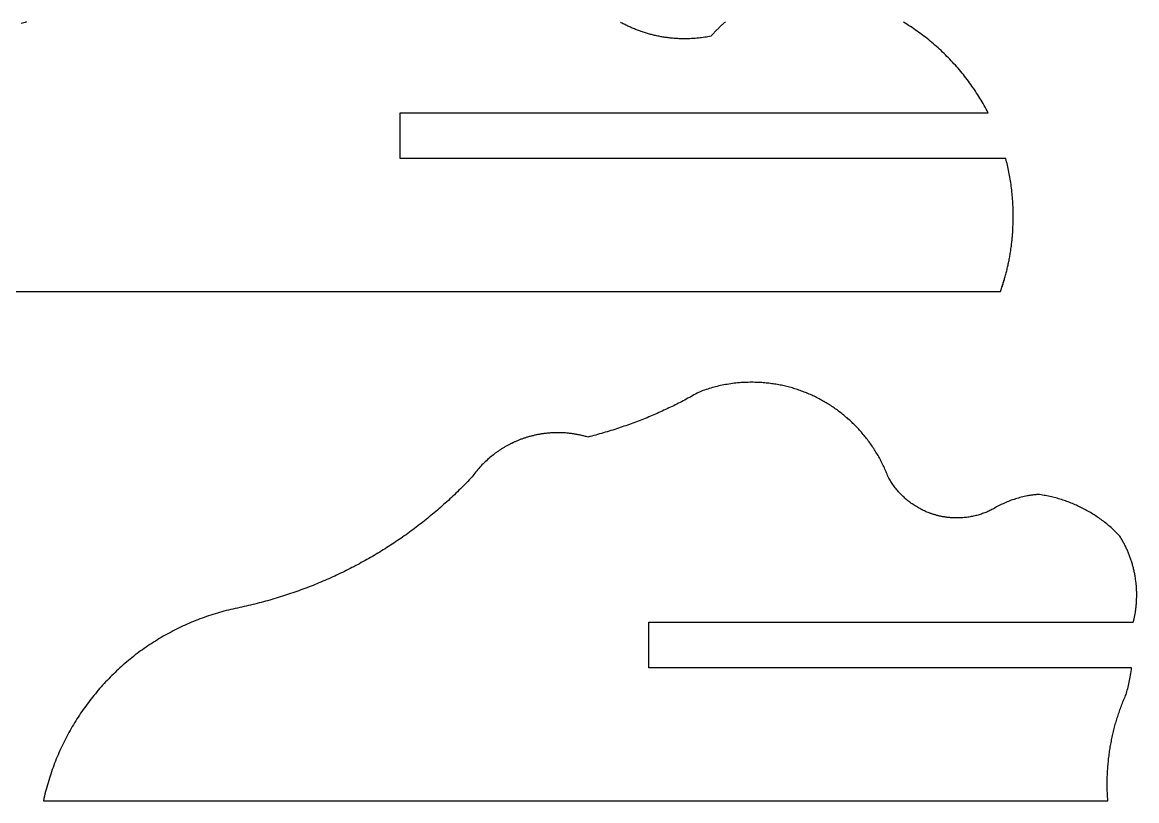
# Model space of a CAD drawing. Extents: x 25 to 747, y 34 to 1185.
# Drawn here: x 516.3 to 666.1, y 454 to 558.6 of the extents above; entities that cross this region are included whole.
import ezdxf

# ---------------------------------------------------------------- set-up
doc = ezdxf.new("R2010")
doc.units = 0
doc.layers.add('Default_Layer', color=1, linetype='CONTINUOUS')

msp = doc.modelspace()

# ---------------------------------------------------------------- linework, layer by layer
at = {"layer": 'Default_Layer'}
for points in [[(494.87, 522.42), (647.79, 522.42), (647.84, 522.56), (647.89, 522.7), (647.94, 522.84), (647.99, 522.99), (648.04, 523.13), (648.08, 523.28), (648.13, 523.42), (648.17, 523.57), (648.22, 523.71), (648.26, 523.86), (648.31, 524.01), (648.35, 524.16), (648.39, 524.3), (648.43, 524.45), (648.48, 524.6), (648.52, 524.75), (648.55, 524.91), (648.59, 525.06), (648.63, 525.21), (648.67, 525.36), (648.7, 525.51), (648.74, 525.67), (648.78, 525.82), (648.81, 525.98), (648.84, 526.13), (648.87, 526.29), (648.91, 526.44), (648.94, 526.6), (648.97, 526.76), (649, 526.92), (649.03, 527.07), (649.05, 527.23), (649.08, 527.39), (649.11, 527.55), (649.13, 527.71), (649.16, 527.87), (649.18, 528.03), (649.2, 528.19), (649.23, 528.36), (649.25, 528.52), (649.27, 528.68), (649.29, 528.84), (649.31, 529.01), (649.33, 529.17), (649.34, 529.33), (649.36, 529.5), (649.37, 529.66), (649.39, 529.83), (649.4, 529.99), (649.42, 530.16), (649.43, 530.32), (649.44, 530.49), (649.45, 530.66), (649.46, 530.82), (649.47, 530.99), (649.47, 531.16), (649.48, 531.32), (649.49, 531.49), (649.49, 531.66), (649.5, 531.83), (649.5, 532), (649.5, 532.17), (649.5, 532.34), (649.5, 532.5), (649.5, 532.76), (649.5, 533.02), (649.49, 533.28), (649.49, 533.54), (649.48, 533.79), (649.47, 534.05), (649.45, 534.31), (649.44, 534.56), (649.42, 534.81), (649.4, 535.07), (649.38, 535.32), (649.35, 535.57), (649.33, 535.82), (649.3, 536.07), (649.27, 536.31), (649.24, 536.56), (649.21, 536.81), (649.17, 537.05), (649.13, 537.29), (649.1, 537.53), (649.05, 537.77), (649.01, 538.01), (648.97, 538.24), (648.92, 538.48), (648.87, 538.71), (648.82, 538.94), (648.77, 539.17), (648.72, 539.4), (648.67, 539.63), (648.61, 539.85), (648.55, 540.07), (648.49, 540.29), (567.1, 540.29), (567.1, 546.44), (567.1, 546.44), (646.14, 546.44), (646.01, 546.69), (645.87, 546.94), (645.74, 547.18), (645.6, 547.43), (645.46, 547.67), (645.32, 547.91), (645.18, 548.15), (645.03, 548.39), (644.88, 548.63), (644.73, 548.87), (644.58, 549.1), (644.43, 549.33), (644.28, 549.56), (644.12, 549.79), (643.96, 550.02), (643.8, 550.25), (643.64, 550.47), (643.47, 550.69), (643.31, 550.92), (643.14, 551.13), (642.97, 551.35), (642.8, 551.57), (642.62, 551.78), (642.45, 552), (642.27, 552.21), (642.09, 552.42), (641.91, 552.63), (641.73, 552.83), (641.54, 553.04), (641.36, 553.24), (641.17, 553.44), (640.98, 553.64), (640.79, 553.84), (640.59, 554.03), (640.4, 554.23), (640.2, 554.42), (640, 554.61), (639.8, 554.8), (639.6, 554.99), (639.4, 555.17), (639.19, 555.35), (638.98, 555.54), (638.78, 555.72), (638.57, 555.89), (638.35, 556.07), (638.14, 556.24), (637.92, 556.42), (637.71, 556.59), (637.49, 556.76), (637.27, 556.92), (637.04, 557.09), (636.82, 557.25), (636.59, 557.41), (636.37, 557.57), (636.14, 557.73), (635.91, 557.89), (635.68, 558.04), (635.44, 558.19), (635.21, 558.34), (634.97, 558.49), (634.73, 558.64)], [(516.88, 558.66), (516.69, 558.6), (516.51, 558.54), (516.32, 558.48), (516.14, 558.43)], [(610.84, 558.68), (610.75, 558.6), (610.66, 558.52), (610.57, 558.44), (610.48, 558.36), (610.39, 558.28), (610.3, 558.2), (610.21, 558.12), (610.13, 558.04), (610.04, 557.95), (609.95, 557.87), (609.87, 557.79), (609.78, 557.7), (609.7, 557.62), (609.61, 557.53), (609.53, 557.45), (609.45, 557.36), (609.36, 557.27), (609.28, 557.19), (609.2, 557.1), (609.12, 557.01), (609.04, 556.92), (608.96, 556.83), (608.88, 556.74), (608.68, 556.7), (608.47, 556.66), (608.27, 556.62), (608.05, 556.59), (607.84, 556.56), (607.62, 556.53), (607.4, 556.5), (607.18, 556.48), (606.95, 556.46), (606.73, 556.44), (606.5, 556.42), (606.27, 556.41), (606.04, 556.4), (605.81, 556.39), (605.57, 556.39), (605.45, 556.39), (605.34, 556.39), (605.19, 556.39), (605.04, 556.39), (604.89, 556.39), (604.74, 556.39), (604.59, 556.4), (604.45, 556.41), (604.3, 556.41), (604.15, 556.42), (604.01, 556.43), (603.86, 556.45), (603.71, 556.46), (603.57, 556.47), (603.42, 556.49), (603.28, 556.5), (603.13, 556.52), (602.99, 556.54), (602.85, 556.56), (602.7, 556.58), (602.56, 556.6), (602.42, 556.62), (602.27, 556.65), (602.13, 556.67), (601.99, 556.7), (601.85, 556.73), (601.71, 556.75), (601.57, 556.78), (601.43, 556.81), (601.29, 556.85), (601.15, 556.88), (601.01, 556.91), (600.87, 556.95), (600.74, 556.98), (600.6, 557.02), (600.46, 557.06), (600.32, 557.1), (600.19, 557.14), (600.05, 557.18), (599.92, 557.22), (599.78, 557.27), (599.65, 557.31), (599.51, 557.36), (599.38, 557.4), (599.25, 557.45), (599.12, 557.5), (598.98, 557.55), (598.85, 557.6), (598.72, 557.65), (598.59, 557.71), (598.46, 557.76), (598.33, 557.81), (598.2, 557.87), (598.07, 557.93), (597.95, 557.98), (597.82, 558.04), (597.69, 558.1), (597.57, 558.16), (597.44, 558.22), (597.31, 558.29), (597.19, 558.35), (597.07, 558.42), (596.94, 558.48), (596.82, 558.55), (596.7, 558.61)]]:
    msp.add_lwpolyline(points, dxfattribs=at)
msp.add_lwpolyline([(663.76, 489.63), (663.63, 489.76), (663.49, 489.9), (663.36, 490.03), (663.22, 490.17), (663.08, 490.3), (662.94, 490.43), (662.8, 490.55), (662.66, 490.68), (662.51, 490.81), (662.37, 490.93), (662.22, 491.05), (662.07, 491.17), (661.93, 491.29), (661.77, 491.41), (661.62, 491.53), (661.47, 491.64), (661.32, 491.76), (661.16, 491.87), (661, 491.98), (660.85, 492.09), (660.69, 492.19), (660.53, 492.3), (660.37, 492.4), (660.2, 492.51), (660.04, 492.61), (659.87, 492.71), (659.71, 492.8), (659.54, 492.9), (659.37, 492.99), (659.2, 493.09), (659.03, 493.18), (658.86, 493.26), (658.69, 493.35), (658.51, 493.44), (658.34, 493.52), (658.16, 493.6), (657.99, 493.68), (657.81, 493.76), (657.63, 493.84), (657.45, 493.91), (657.27, 493.99), (657.09, 494.06), (656.9, 494.13), (656.72, 494.2), (656.53, 494.26), (656.35, 494.33), (656.16, 494.39), (655.97, 494.45), (655.78, 494.51), (655.59, 494.56), (655.4, 494.62), (655.21, 494.67), (655.02, 494.72), (654.82, 494.77), (654.63, 494.82), (654.43, 494.86), (654.24, 494.9), (654.04, 494.94), (653.84, 494.98), (653.64, 495.02), (653.44, 495.05), (653.24, 495.09), (653.04, 495.12), (652.84, 495.15), (652.73, 495.14), (652.63, 495.13), (652.52, 495.11), (652.42, 495.1), (652.31, 495.09), (652.21, 495.08), (652.1, 495.06), (652, 495.05), (651.9, 495.03), (651.79, 495.02), (651.69, 495), (651.59, 494.98), (651.48, 494.96), (651.38, 494.94), (651.18, 494.9), (650.98, 494.86), (650.78, 494.81), (650.58, 494.77), (650.38, 494.72), (650.19, 494.66), (649.99, 494.61), (649.8, 494.55), (649.61, 494.48), (649.42, 494.42), (649.23, 494.35), (649.04, 494.28), (648.86, 494.21), (648.67, 494.14), (648.49, 494.06), (648.31, 493.98), (648.13, 493.9), (647.96, 493.82), (647.78, 493.73), (647.61, 493.64), (647.44, 493.55), (647.27, 493.46), (647.1, 493.37), (646.94, 493.27), (646.77, 493.17), (646.64, 493.1), (646.5, 493.03), (646.37, 492.97), (646.23, 492.9), (646.09, 492.84), (645.95, 492.78), (645.81, 492.72), (645.67, 492.67), (645.52, 492.61), (645.38, 492.56), (645.23, 492.51), (645.08, 492.46), (644.94, 492.42), (644.79, 492.37), (644.63, 492.33), (644.48, 492.29), (644.33, 492.26), (644.17, 492.22), (644.02, 492.19), (643.86, 492.16), (643.7, 492.13), (643.55, 492.1), (643.39, 492.08), (643.23, 492.06), (643.06, 492.04), (642.9, 492.02), (642.74, 492.01), (642.58, 492), (642.41, 491.99), (642.25, 491.98), (642.08, 491.98), (641.92, 491.98), (641.82, 491.98), (641.73, 491.98), (641.64, 491.98), (641.55, 491.98), (641.45, 491.99), (641.36, 491.99), (641.27, 492), (641.18, 492), (641.09, 492.01), (641, 492.02), (640.9, 492.03), (640.81, 492.03), (640.72, 492.04), (640.63, 492.06), (640.54, 492.07), (640.45, 492.08), (640.36, 492.09), (640.27, 492.11), (640.19, 492.12), (640.1, 492.14), (640.01, 492.15), (639.92, 492.17), (639.83, 492.19), (639.74, 492.2), (639.66, 492.22), (639.57, 492.24), (639.48, 492.26), (639.4, 492.28), (639.31, 492.31), (639.22, 492.33), (639.14, 492.35), (639.05, 492.38), (638.97, 492.4), (638.88, 492.43), (638.8, 492.45), (638.71, 492.48), (638.63, 492.51), (638.54, 492.53), (638.46, 492.56), (638.38, 492.59), (638.3, 492.62), (638.21, 492.65), (638.05, 492.72), (637.89, 492.78), (637.73, 492.85), (637.57, 492.92), (637.41, 493), (637.25, 493.08), (637.09, 493.16), (636.94, 493.24), (636.79, 493.32), (636.64, 493.41), (636.49, 493.5), (636.34, 493.59), (636.19, 493.68), (636.05, 493.78), (635.91, 493.88), (635.76, 493.98), (635.62, 494.09), (635.49, 494.19), (635.35, 494.3), (635.22, 494.41), (635.08, 494.52), (634.95, 494.64), (634.83, 494.76), (634.7, 494.87), (634.57, 495), (634.45, 495.12), (634.33, 495.24), (634.21, 495.37), (634.09, 495.5), (633.98, 495.63), (633.87, 495.77), (633.76, 495.9), (633.65, 496.04), (633.54, 496.18), (633.44, 496.32), (633.34, 496.46), (633.24, 496.6), (633.14, 496.75), (633.04, 496.9), (632.95, 497.05), (632.86, 497.2), (632.77, 497.35), (632.69, 497.51), (632.62, 497.68), (632.55, 497.86), (632.48, 498.03), (632.41, 498.2), (632.33, 498.37), (632.26, 498.54), (632.18, 498.71), (632.1, 498.88), (632.02, 499.05), (631.94, 499.22), (631.86, 499.39), (631.77, 499.55), (631.69, 499.72), (631.6, 499.88), (631.51, 500.04), (631.42, 500.2), (631.33, 500.36), (631.24, 500.52), (631.14, 500.68), (631.05, 500.84), (630.95, 501), (630.85, 501.15), (630.75, 501.31), (630.65, 501.46), (630.55, 501.61), (630.44, 501.76), (630.34, 501.92), (630.23, 502.06), (630.12, 502.21), (630.01, 502.36), (629.9, 502.51), (629.79, 502.65), (629.68, 502.8), (629.56, 502.94), (629.45, 503.08), (629.33, 503.22), (629.21, 503.36), (629.09, 503.5), (628.97, 503.64), (628.85, 503.77), (628.73, 503.91), (628.6, 504.04), (628.48, 504.17), (628.35, 504.31), (628.22, 504.44), (628.09, 504.57), (627.96, 504.69), (627.83, 504.82), (627.7, 504.94), (627.57, 505.07), (627.43, 505.19), (627.29, 505.31), (627.16, 505.43), (627.02, 505.55), (626.88, 505.67), (626.74, 505.79), (626.6, 505.9), (626.46, 506.02), (626.31, 506.13), (626.17, 506.24), (626.02, 506.35), (625.88, 506.46), (625.73, 506.56), (625.58, 506.67), (625.43, 506.77), (625.28, 506.88), (625.13, 506.98), (624.98, 507.08), (624.82, 507.18), (624.67, 507.28), (624.51, 507.37), (624.36, 507.47), (624.2, 507.56), (624.04, 507.65), (623.88, 507.74), (623.72, 507.83), (623.56, 507.92), (623.4, 508), (623.23, 508.09), (623.07, 508.17), (622.91, 508.25), (622.74, 508.33), (622.57, 508.41), (622.41, 508.49), (622.24, 508.56), (622.07, 508.64), (621.9, 508.71), (621.73, 508.78), (621.56, 508.85), (621.39, 508.91), (621.22, 508.98), (621.04, 509.04), (620.87, 509.11), (620.69, 509.17), (620.52, 509.23), (620.34, 509.28), (620.16, 509.34), (619.99, 509.4), (619.81, 509.45), (619.63, 509.5), (619.45, 509.55), (619.27, 509.6), (619.09, 509.64), (618.9, 509.69), (618.72, 509.73), (618.54, 509.77), (618.35, 509.81), (618.17, 509.85), (617.98, 509.88), (617.8, 509.92), (617.61, 509.95), (617.42, 509.98), (617.24, 510.01), (617.05, 510.03), (616.86, 510.06), (616.67, 510.08), (616.48, 510.1), (616.29, 510.12), (616.1, 510.14), (615.91, 510.16), (615.72, 510.17), (615.52, 510.18), (615.33, 510.19), (615.14, 510.2), (614.94, 510.21), (614.75, 510.21), (614.55, 510.22), (614.36, 510.22), (614.12, 510.22), (613.88, 510.21), (613.64, 510.2), (613.4, 510.19), (613.16, 510.18), (612.92, 510.17), (612.69, 510.15), (612.45, 510.13), (612.22, 510.1), (611.98, 510.08), (611.75, 510.05), (611.52, 510.01), (611.29, 509.98), (611.06, 509.94), (610.83, 509.9), (610.61, 509.86), (610.38, 509.82), (610.16, 509.77), (609.94, 509.72), (609.72, 509.67), (609.5, 509.61), (609.28, 509.56), (609.06, 509.5), (608.85, 509.43), (608.64, 509.37), (608.43, 509.3), (608.22, 509.24), (608.01, 509.17), (607.8, 509.09), (607.6, 509.02), (607.4, 508.94), (607.2, 508.86), (607, 508.74), (606.79, 508.63), (606.59, 508.51), (606.39, 508.4), (606.18, 508.28), (605.98, 508.17), (605.77, 508.06), (605.56, 507.94), (605.35, 507.83), (605.14, 507.72), (604.93, 507.61), (604.72, 507.5), (604.51, 507.39), (604.29, 507.29), (604.08, 507.18), (603.86, 507.07), (603.65, 506.97), (603.43, 506.86), (603.21, 506.76), (602.99, 506.65), (602.77, 506.55), (602.55, 506.45), (602.33, 506.34), (602.1, 506.24), (601.88, 506.14), (601.65, 506.04), (601.43, 505.95), (601.2, 505.85), (600.97, 505.75), (600.74, 505.65), (600.51, 505.56), (600.28, 505.46), (600.04, 505.37), (599.81, 505.27), (599.58, 505.18), (599.34, 505.09), (599.1, 505), (598.87, 504.91), (598.63, 504.82), (598.39, 504.73), (598.15, 504.64), (597.91, 504.55), (597.66, 504.47), (597.42, 504.38), (597.17, 504.3), (596.93, 504.21), (596.68, 504.13), (596.43, 504.05), (596.19, 503.96), (595.94, 503.88), (595.68, 503.8), (595.43, 503.72), (595.18, 503.65), (594.93, 503.57), (594.67, 503.49), (594.42, 503.42), (594.16, 503.34), (593.9, 503.27), (593.64, 503.19), (593.38, 503.12), (593.12, 503.05), (592.86, 502.98), (592.6, 502.91), (592.33, 502.84), (592.22, 502.87), (592.1, 502.91), (591.99, 502.94), (591.87, 502.97), (591.75, 503), (591.63, 503.03), (591.51, 503.06), (591.39, 503.09), (591.27, 503.12), (591.14, 503.15), (591.02, 503.17), (590.89, 503.19), (590.77, 503.22), (590.64, 503.24), (590.52, 503.26), (590.39, 503.28), (590.26, 503.3), (590.13, 503.32), (590, 503.33), (589.87, 503.35), (589.74, 503.36), (589.61, 503.37), (589.48, 503.39), (589.34, 503.4), (589.21, 503.41), (589.08, 503.41), (588.94, 503.42), (588.81, 503.43), (588.68, 503.43), (588.54, 503.43), (588.41, 503.44), (588.27, 503.44), (588.16, 503.44), (588.05, 503.43), (587.94, 503.43), (587.83, 503.43), (587.72, 503.43), (587.61, 503.42), (587.5, 503.42), (587.39, 503.41), (587.28, 503.4), (587.17, 503.39), (587.06, 503.38), (586.96, 503.38), (586.85, 503.36), (586.74, 503.35), (586.63, 503.34), (586.52, 503.33), (586.42, 503.32), (586.31, 503.3), (586.2, 503.29), (586.1, 503.27), (585.99, 503.25), (585.89, 503.24), (585.78, 503.22), (585.67, 503.2), (585.57, 503.18), (585.46, 503.16), (585.36, 503.14), (585.26, 503.11), (585.15, 503.09), (585.05, 503.07), (584.95, 503.04), (584.84, 503.02), (584.74, 502.99), (584.64, 502.96), (584.53, 502.94), (584.43, 502.91), (584.33, 502.88), (584.23, 502.85), (584.13, 502.82), (584.03, 502.79), (583.93, 502.76), (583.83, 502.72), (583.73, 502.69), (583.63, 502.65), (583.53, 502.62), (583.43, 502.58), (583.33, 502.55), (583.24, 502.51), (583.14, 502.47), (583.04, 502.43), (582.94, 502.4), (582.85, 502.36), (582.75, 502.32), (582.65, 502.27), (582.56, 502.23), (582.46, 502.19), (582.37, 502.15), (582.27, 502.1), (582.18, 502.06), (582.09, 502.01), (581.99, 501.97), (581.9, 501.92), (581.81, 501.87), (581.72, 501.82), (581.62, 501.78), (581.53, 501.73), (581.44, 501.68), (581.35, 501.63), (581.26, 501.57), (581.17, 501.52), (581.08, 501.47), (580.99, 501.42), (580.9, 501.36), (580.82, 501.31), (580.73, 501.25), (580.64, 501.2), (580.55, 501.14), (580.47, 501.08), (580.38, 501.03), (580.3, 500.97), (580.21, 500.91), (580.13, 500.85), (580.04, 500.79), (579.96, 500.73), (579.88, 500.67), (579.79, 500.61), (579.63, 500.48), (579.47, 500.35), (579.31, 500.22), (579.15, 500.09), (578.99, 499.96), (578.84, 499.82), (578.68, 499.68), (578.53, 499.54), (578.38, 499.39), (578.24, 499.25), (578.09, 499.1), (577.95, 498.95), (577.81, 498.8), (577.67, 498.64), (577.53, 498.49), (577.4, 498.33), (577.27, 498.17), (577.14, 498.01), (577.01, 497.84), (576.89, 497.68), (576.76, 497.51), (576.57, 497.3), (576.38, 497.1), (576.18, 496.9), (575.99, 496.69), (575.79, 496.49), (575.59, 496.29), (575.39, 496.09), (575.19, 495.89), (574.99, 495.7), (574.79, 495.5), (574.59, 495.3), (574.39, 495.11), (574.18, 494.92), (573.98, 494.72), (573.77, 494.53), (573.57, 494.34), (573.36, 494.15), (573.15, 493.96), (572.94, 493.77), (572.73, 493.59), (572.52, 493.4), (572.31, 493.22), (572.09, 493.03), (571.88, 492.85), (571.66, 492.67), (571.45, 492.49), (571.23, 492.31), (571.01, 492.13), (570.8, 491.95), (570.58, 491.77), (570.36, 491.6), (570.14, 491.42), (569.91, 491.25), (569.69, 491.08), (569.47, 490.91), (569.24, 490.73), (569.02, 490.56), (568.79, 490.4), (568.56, 490.23), (568.34, 490.06), (568.11, 489.9), (567.88, 489.73), (567.65, 489.57), (567.42, 489.41), (567.19, 489.24), (566.95, 489.08), (566.72, 488.93), (566.48, 488.77), (566.25, 488.61), (566.01, 488.45), (565.78, 488.3), (565.54, 488.15), (565.3, 487.99), (565.06, 487.84), (564.82, 487.69), (564.58, 487.54), (564.34, 487.39), (564.09, 487.25), (563.85, 487.1), (563.61, 486.95), (563.36, 486.81), (563.11, 486.67), (562.87, 486.53), (562.62, 486.39), (562.37, 486.25), (562.12, 486.11), (561.87, 485.97), (561.62, 485.83), (561.37, 485.7), (561.12, 485.57), (560.87, 485.43), (560.61, 485.3), (560.36, 485.17), (560.1, 485.04), (559.85, 484.91), (559.59, 484.79), (559.33, 484.66), (559.07, 484.54), (558.81, 484.41), (558.55, 484.29), (558.29, 484.17), (558.03, 484.05), (557.77, 483.93), (557.51, 483.81), (557.24, 483.7), (556.98, 483.58), (556.71, 483.47), (556.45, 483.36), (556.18, 483.25), (555.91, 483.14), (555.65, 483.03), (555.38, 482.92), (555.11, 482.81), (554.84, 482.71), (554.57, 482.6), (554.29, 482.5), (554.02, 482.4), (553.75, 482.3), (553.47, 482.2), (553.2, 482.1), (552.92, 482), (552.65, 481.91), (552.37, 481.81), (552.09, 481.72), (551.82, 481.63), (551.54, 481.54), (551.26, 481.45), (550.98, 481.36), (550.7, 481.27), (550.42, 481.19), (550.13, 481.1), (549.85, 481.02), (549.57, 480.94), (549.28, 480.86), (549, 480.78), (548.71, 480.7), (548.43, 480.63), (548.14, 480.55), (547.85, 480.48), (547.56, 480.41), (547.27, 480.33), (546.98, 480.26), (546.69, 480.2), (546.4, 480.13), (546.11, 480.06), (545.82, 480), (545.53, 479.93), (545.23, 479.87), (544.93, 479.81), (544.62, 479.74), (544.32, 479.67), (544.01, 479.59), (543.71, 479.52), (543.41, 479.44), (543.11, 479.36), (542.81, 479.27), (542.52, 479.19), (542.22, 479.1), (541.92, 479.01), (541.63, 478.91), (541.34, 478.82), (541.05, 478.72), (540.76, 478.61), (540.47, 478.51), (540.18, 478.4), (539.89, 478.29), (539.61, 478.18), (539.33, 478.07), (539.04, 477.95), (538.76, 477.83), (538.48, 477.71), (538.21, 477.59), (537.93, 477.46), (537.65, 477.33), (537.38, 477.2), (537.11, 477.07), (536.83, 476.93), (536.57, 476.79), (536.3, 476.65), (536.03, 476.51), (535.76, 476.36), (535.5, 476.22), (535.24, 476.07), (534.98, 475.91), (534.72, 475.76), (534.46, 475.6), (534.2, 475.44), (533.95, 475.28), (533.7, 475.12), (533.44, 474.96), (533.19, 474.79), (532.95, 474.62), (532.7, 474.45), (532.45, 474.27), (532.21, 474.1), (531.97, 473.92), (531.73, 473.74), (531.49, 473.56), (531.25, 473.37), (531.02, 473.19), (530.79, 473), (530.56, 472.81), (530.33, 472.62), (530.1, 472.42), (529.87, 472.22), (529.65, 472.03), (529.42, 471.83), (529.2, 471.62), (528.98, 471.42), (528.77, 471.21), (528.55, 471), (528.34, 470.79), (528.13, 470.58), (527.92, 470.37), (527.71, 470.15), (527.5, 469.94), (527.3, 469.72), (527.1, 469.5), (526.9, 469.27), (526.7, 469.05), (526.5, 468.82), (526.31, 468.59), (526.12, 468.36), (525.93, 468.13), (525.74, 467.9), (525.56, 467.66), (525.37, 467.43), (525.19, 467.19), (525.01, 466.95), (524.83, 466.7), (524.66, 466.46), (524.48, 466.22), (524.31, 465.97), (524.14, 465.72), (523.98, 465.47), (523.81, 465.22), (523.65, 464.96), (523.49, 464.71), (523.33, 464.45), (523.17, 464.19), (523.02, 463.93), (522.87, 463.67), (522.72, 463.41), (522.57, 463.15), (522.43, 462.88), (522.29, 462.61), (522.15, 462.34), (522.01, 462.07), (521.87, 461.8), (521.74, 461.53), (521.61, 461.26), (521.48, 460.98), (521.35, 460.7), (521.23, 460.42), (521.11, 460.14), (520.99, 459.86), (520.87, 459.58), (520.76, 459.3), (520.65, 459.01), (520.54, 458.72), (520.43, 458.44), (520.33, 458.15), (520.23, 457.86), (520.13, 457.56), (520.03, 457.27), (519.94, 456.98), (519.85, 456.68), (519.76, 456.39), (519.67, 456.09), (519.59, 455.79), (519.51, 455.49), (519.43, 455.19), (519.35, 454.89), (519.28, 454.58), (519.21, 454.28), (519.14, 453.97), (662.22, 453.97), (662.2, 454.23), (662.18, 454.49), (662.17, 454.76), (662.16, 455.04), (662.15, 455.32), (662.14, 455.6), (662.14, 455.89), (662.13, 456.19), (662.13, 456.39), (662.14, 456.6), (662.14, 456.8), (662.15, 457), (662.15, 457.21), (662.16, 457.41), (662.17, 457.61), (662.18, 457.81), (662.19, 458.02), (662.2, 458.22), (662.22, 458.42), (662.23, 458.62), (662.25, 458.82), (662.27, 459.02), (662.29, 459.22), (662.31, 459.42), (662.33, 459.62), (662.35, 459.81), (662.38, 460.01), (662.4, 460.21), (662.43, 460.41), (662.46, 460.6), (662.49, 460.8), (662.52, 460.99), (662.55, 461.19), (662.58, 461.38), (662.62, 461.57), (662.65, 461.77), (662.69, 461.96), (662.73, 462.15), (662.76, 462.34), (662.8, 462.53), (662.85, 462.72), (662.89, 462.91), (662.93, 463.1), (662.98, 463.29), (663.02, 463.48), (663.07, 463.66), (663.12, 463.85), (663.17, 464.03), (663.22, 464.22), (663.27, 464.4), (663.32, 464.59), (663.38, 464.77), (663.43, 464.95), (663.49, 465.13), (663.55, 465.31), (663.61, 465.49), (663.66, 465.67), (663.73, 465.85), (663.79, 466.03), (663.85, 466.21), (663.91, 466.38), (663.98, 466.56), (664.04, 466.73), (664.11, 466.91), (664.18, 467.08), (664.25, 467.25), (664.32, 467.42), (664.39, 467.59), (664.46, 467.76), (664.53, 467.93), (664.61, 468.1), (664.68, 468.27), (664.74, 468.45), (664.79, 468.64), (664.84, 468.84), (664.89, 469.04), (664.94, 469.25), (664.99, 469.46), (665.04, 469.68), (665.08, 469.9), (665.13, 470.13), (665.18, 470.36), (665.22, 470.59), (665.26, 470.84), (665.31, 471.08), (665.35, 471.33), (665.39, 471.59), (665.42, 471.85), (600.52, 471.85), (600.52, 477.99), (665.64, 477.99), (665.67, 478.09), (665.7, 478.2), (665.72, 478.3), (665.75, 478.41), (665.77, 478.51), (665.79, 478.62), (665.82, 478.73), (665.84, 478.84), (665.86, 478.95), (665.88, 479.06), (665.9, 479.17), (665.92, 479.28), (665.93, 479.4), (665.95, 479.51), (665.97, 479.62), (665.98, 479.74), (666, 479.85), (666.01, 479.97), (666.02, 480.09), (666.03, 480.2), (666.04, 480.32), (666.05, 480.44), (666.06, 480.56), (666.07, 480.67), (666.08, 480.79), (666.08, 480.91), (666.09, 481.03), (666.09, 481.15), (666.1, 481.27), (666.1, 481.39), (666.1, 481.52), (666.1, 481.64), (666.1, 481.78), (666.1, 481.91), (666.1, 482.05), (666.09, 482.19), (666.08, 482.33), (666.08, 482.47), (666.07, 482.6), (666.06, 482.74), (666.05, 482.88), (666.04, 483.01), (666.02, 483.15), (666.01, 483.28), (666, 483.42), (665.98, 483.55), (665.96, 483.69), (665.94, 483.82), (665.92, 483.95), (665.9, 484.09), (665.88, 484.22), (665.85, 484.35), (665.83, 484.48), (665.8, 484.61), (665.78, 484.74), (665.75, 484.87), (665.72, 485), (665.69, 485.13), (665.66, 485.26), (665.62, 485.39), (665.59, 485.52), (665.55, 485.64), (665.52, 485.77), (665.48, 485.9), (665.44, 486.02), (665.4, 486.15), (665.36, 486.27), (665.32, 486.4), (665.28, 486.52), (665.24, 486.64), (665.19, 486.77), (665.15, 486.89), (665.1, 487.01), (665.05, 487.13), (665, 487.25), (664.95, 487.37), (664.9, 487.49), (664.85, 487.61), (664.8, 487.73), (664.75, 487.84), (664.69, 487.96), (664.64, 488.08), (664.58, 488.19), (664.52, 488.3), (664.46, 488.42), (664.4, 488.53), (664.34, 488.64), (664.28, 488.76), (664.22, 488.87), (664.16, 488.98), (664.09, 489.09), (664.03, 489.2), (663.96, 489.31), (663.9, 489.41), (663.83, 489.52), (663.76, 489.63)], close=True, dxfattribs=at)

doc.saveas('drawing.dxf')
